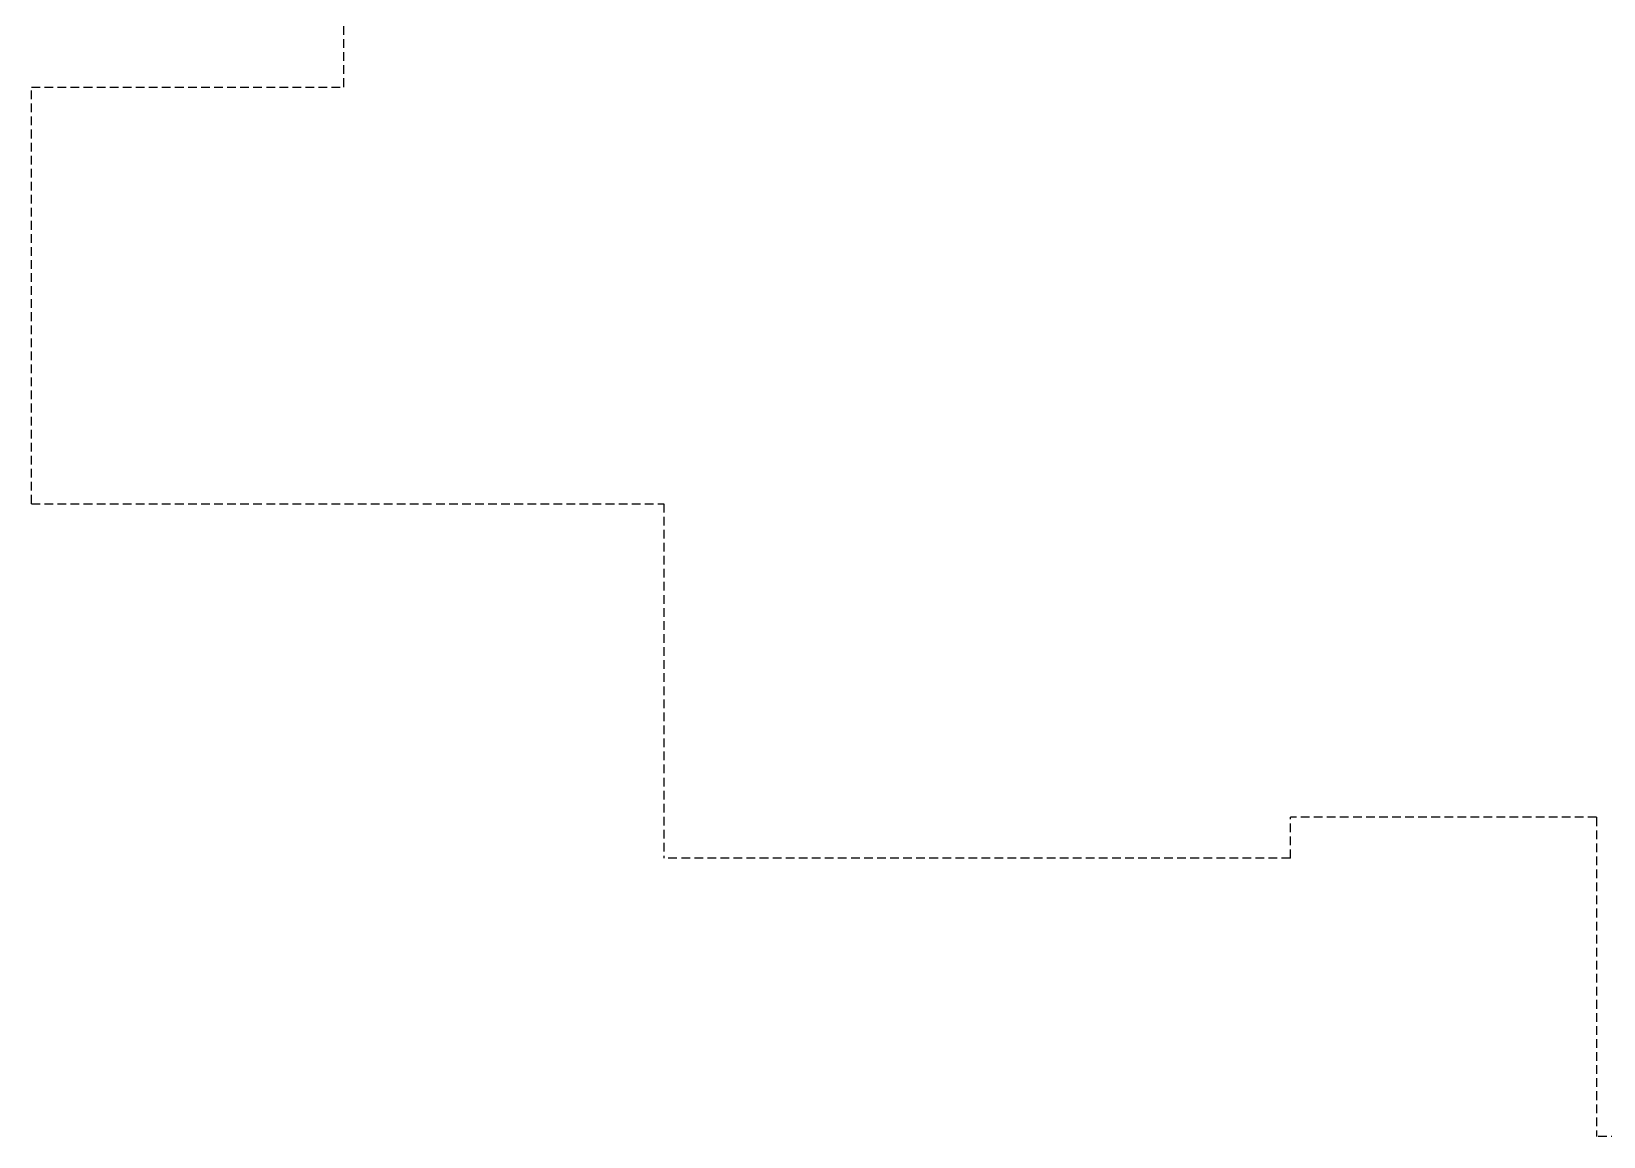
# Model space of a CAD drawing. Header units: millimetres. Extents: x 2090 to 2270, y 1357 to 1514.
# Drawn here: x 2090.02 to 2135.2, y 1384.11 to 1415.88 of the extents above; entities that cross this region are included whole.
import ezdxf

# ---------------------------------------------------------------- set-up
doc = ezdxf.new("R2010")
doc.units = ezdxf.units.MM
doc.linetypes.add('HIDDEN', pattern=[0.375, 0.25, -0.125])
doc.layers.add('PROJ', color=1, linetype='HIDDEN')

msp = doc.modelspace()

# ---------------------------------------------------------------- linework, layer by layer
at = {"layer": 'PROJ'}
for p, q in [((2098.99835, 1414.27901), (2098.99835, 1417.50901)), ((2090.02335, 1414.27901), (2098.99835, 1414.27901)), ((2090.02335, 1402.30401), (2090.02335, 1414.27901)), ((2090.02335, 1402.30401), (2108.19835, 1402.30401)), ((2126.19835, 1392.11401), (2126.19835, 1393.28901)), ((2134.99835, 1393.28901), (2126.19835, 1393.28901)), ((2134.99835, 1393.28901), (2134.99835, 1384.11401))]:
    msp.add_line(p, q, dxfattribs=at)
at = {"layer": 'PROJ', "linetype": 'HIDDEN'}
for p, q in [((2108.19835, 1402.30401), (2108.19835, 1392.11401)), ((2126.19835, 1392.11401), (2108.19835, 1392.11401)), ((2154.41335, 1384.11401), (2134.99835, 1384.11401))]:
    msp.add_line(p, q, dxfattribs=at)

doc.saveas('drawing.dxf')
